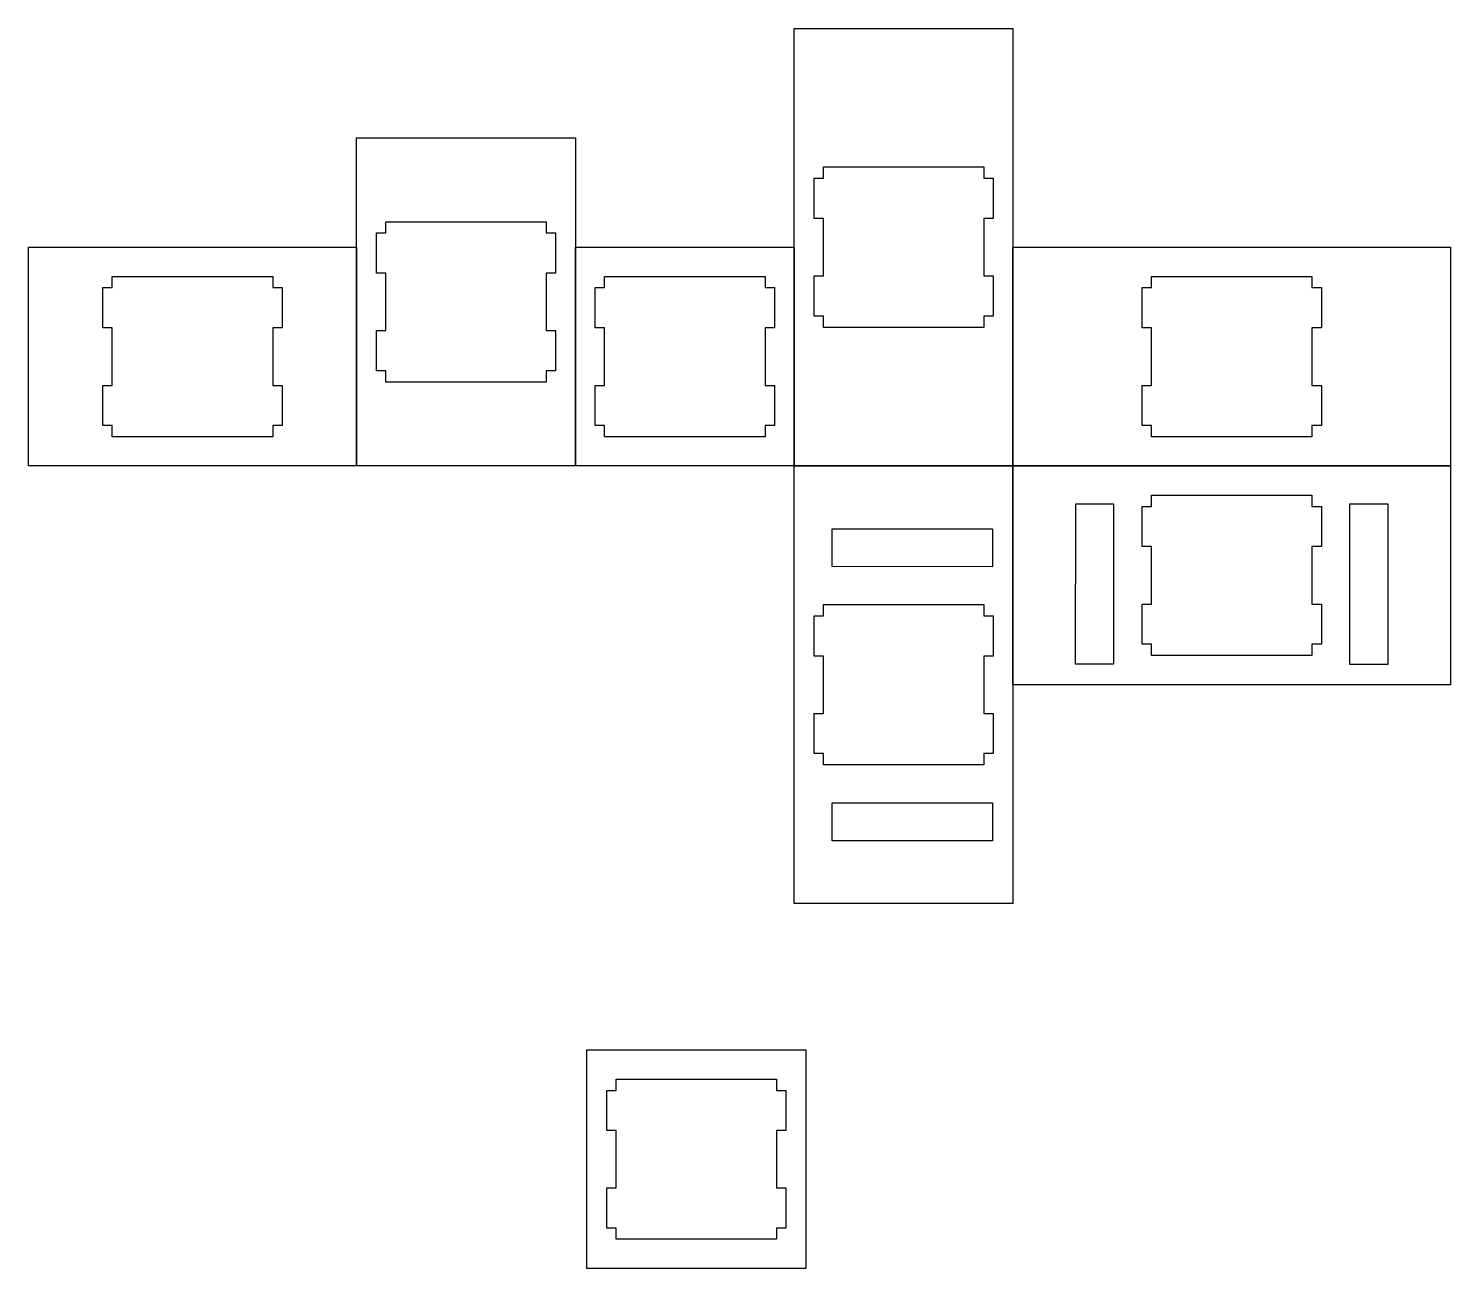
# Model space of a CAD drawing. Extents: x -48 to 76, y -70 to 38.
import ezdxf

# ---------------------------------------------------------------- set-up
doc = ezdxf.new("R2010")
doc.units = 0
doc.header["$MEASUREMENT"] = 0
doc.layers.get('0').update_dxf_attribs({"color": 1, "linetype": 'CONTINUOUS'})
doc.layers.add('1', color=18, linetype='CONTINUOUS')

# ---------------------------------------------------------------- blocks, each defined once
blk = doc.blocks.new('switch-1.5-h')
blk.add_lwpolyline([(-26.3525, 16.51), (-26.3525, 15.52956), (-25.5397, 15.52956), (-25.5397, 12.02944), (-26.3525, 12.02944), (-26.3525, 7.02056), (-25.5397, 7.02056), (-25.5397, 3.52044), (-26.3525, 3.52044), (-26.3525, 2.54), (-40.3225, 2.54), (-40.3225, 3.52044), (-41.1353, 3.52044), (-41.1353, 7.02056), (-40.3225, 7.02056), (-40.3225, 12.02944), (-41.1353, 12.02944), (-41.1353, 15.52956), (-40.3225, 15.52956), (-40.3225, 16.51)], close=True)
at = {"layer": '1'}
blk.add_lwpolyline([(-19.05, 0), (-47.625, 0), (-47.625, 19.05), (-19.05, 19.05)], close=True, dxfattribs=at)
blk = doc.blocks.new('switch-h')
blk.add_lwpolyline([(16.51, 16.51), (16.51, 15.52956), (17.3228, 15.52956), (17.3228, 12.02944), (16.51, 12.02944), (16.51, 7.02056), (17.3228, 7.02056), (17.3228, 3.52044), (16.51, 3.52044), (16.51, 2.54), (2.54, 2.54), (2.54, 3.52044), (1.7272, 3.52044), (1.7272, 7.02056), (2.54, 7.02056), (2.54, 12.02944), (1.7272, 12.02944), (1.7272, 15.52956), (2.54, 15.52956), (2.54, 16.51)], close=True)
at = {"layer": '1'}
blk.add_lwpolyline([(0, 0), (0, 19.05), (19.05, 19.05), (19.05, 0)], close=True, dxfattribs=at)
blk = doc.blocks.new('switch-1.5-v')
blk.add_lwpolyline([(-2.54, 21.2725), (-2.54, 20.29206), (-1.7272, 20.29206), (-1.7272, 16.79194), (-2.54, 16.79194), (-2.54, 11.78306), (-1.7272, 11.78306), (-1.7272, 8.28294), (-2.54, 8.28294), (-2.54, 7.3025), (-16.51, 7.3025), (-16.51, 8.28294), (-17.3228, 8.28294), (-17.3228, 11.78306), (-16.51, 11.78306), (-16.51, 16.79194), (-17.3228, 16.79194), (-17.3228, 20.29206), (-16.51, 20.29206), (-16.51, 21.2725)], close=True)
at = {"layer": '1'}
blk.add_lwpolyline([(-19.05, 0), (-19.05, 28.575), (0, 28.575), (0, 0)], close=True, dxfattribs=at)
blk = doc.blocks.new('switch-2.0-v')
for points in [[(3.31, 32.64), (17.28, 32.63), (17.28, 29.33), (3.3, 29.34)], [(1.73, 13.05), (1.73, 16.55), (2.54, 16.55), (2.54, 21.55), (1.73, 21.55), (1.73, 25.05), (2.54, 25.05), (2.54, 26.03), (16.51, 26.03), (16.51, 25.05), (17.32, 25.05), (17.32, 21.55), (16.51, 21.55), (16.51, 16.55), (17.32, 16.55), (17.32, 13.05), (16.51, 13.05), (16.51, 12.07), (2.54, 12.07), (2.54, 13.05)], [(3.3, 8.76), (17.27, 8.76), (17.26, 5.45), (3.3, 5.46)]]:
    blk.add_lwpolyline(points, close=True)
at = {"layer": '1'}
blk.add_lwpolyline([(19.05, 38.1), (19.05, 0), (0, 0), (0, 38.1)], close=True, dxfattribs=at)

msp = doc.modelspace()

# ---------------------------------------------------------------- linework, layer by layer
for points in [[(35.56, 26.04), (35.56, 25.05), (36.37, 25.05), (36.37, 21.55), (35.56, 21.55), (35.56, 16.55), (36.37, 16.55), (36.37, 13.05), (35.56, 13.05), (35.56, 12.07), (21.59, 12.07), (21.59, 13.05), (20.78, 13.05), (20.78, 16.55), (21.59, 16.55), (21.59, 21.55), (20.78, 21.55), (20.78, 25.05), (21.59, 25.05), (21.59, 26.04)], [(64.13, 16.51), (64.13, 15.53), (64.95, 15.53), (64.95, 12.03), (64.13, 12.03), (64.13, 7.02), (64.95, 7.02), (64.95, 3.52), (64.13, 3.52), (64.13, 2.54), (50.16, 2.54), (50.16, 3.52), (49.35, 3.52), (49.35, 7.02), (50.16, 7.02), (50.16, 12.03), (49.35, 12.03), (49.35, 15.53), (50.16, 15.53), (50.16, 16.51)], [(46.86, -3.3), (46.86, -17.27), (43.55, -17.26), (43.56, -3.3)], [(64.95, -3.52), (64.95, -7.02), (64.13, -7.02), (64.13, -12.03), (64.95, -12.03), (64.95, -15.53), (64.13, -15.53), (64.13, -16.51), (50.16, -16.51), (50.16, -15.53), (49.35, -15.53), (49.35, -12.03), (50.16, -12.03), (50.16, -7.02), (49.35, -7.02), (49.35, -3.52), (50.16, -3.52), (50.16, -2.54), (64.13, -2.54), (64.13, -3.52)], [(70.74, -3.31), (70.73, -17.28), (67.43, -17.28), (67.44, -3.3)]]:
    msp.add_lwpolyline(points, close=True)
msp.add_lwpolyline([(3.55, -53.39), (17.5, -53.39), (17.5, -54.37), (18.31, -54.37), (18.31, -57.86), (17.5, -57.86), (17.5, -62.86), (18.31, -62.86), (18.31, -66.36), (17.5, -66.36), (17.5, -67.34), (3.55, -67.34), (3.55, -66.36), (2.74, -66.36), (2.74, -62.86), (3.55, -62.86), (3.55, -57.86), (2.74, -57.86), (2.74, -54.37), (3.55, -54.37), (3.55, -53.39)])
at = {"layer": '1'}
for points in [[(19.05, 0), (19.05, 38.1), (38.1, 38.1), (38.1, 0)], [(76.2, 0), (38.1, 0), (38.1, 19.05), (76.2, 19.05)], [(76.2, -19.05), (38.1, -19.05), (38.1, 0), (76.2, 0)]]:
    msp.add_lwpolyline(points, close=True, dxfattribs=at)
msp.add_lwpolyline([(1, -50.84), (20.05, -50.84), (20.05, -69.89), (1, -69.89), (1, -50.84)], dxfattribs=at)

# ---------------------------------------------------------------- block references
for name, p in [('switch-1.5-v', (0, 0)), ('switch-1.5-h', (0, 0)), ('switch-h', (0, 0)), ('switch-2.0-v', (19.05, -38.1))]:
    msp.add_blockref(name, p)

doc.saveas('drawing.dxf')
